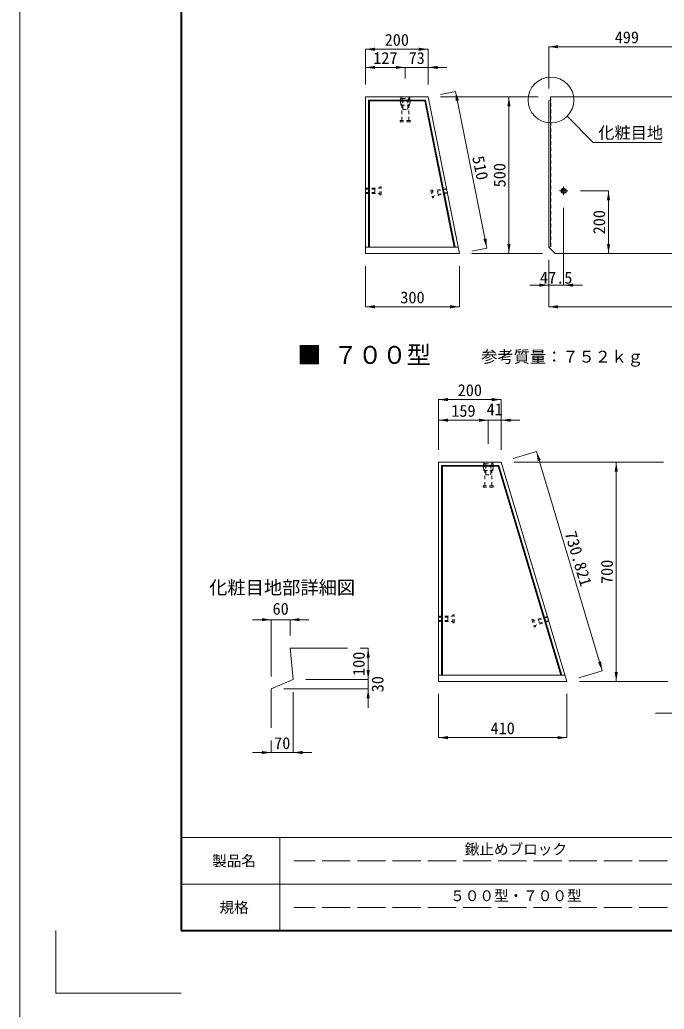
# Model space of a CAD drawing. Units: millimetres at full size. Extents: x 284 to 11284, y 191 to 9444.
# Drawn here: x 284 to 2342, y 2122 to 5281 of the extents above; entities that cross this region are included whole.
import ezdxf
from ezdxf.enums import TextEntityAlignment as Align

# ---------------------------------------------------------------- set-up
doc = ezdxf.new("R2010")
doc.units = ezdxf.units.MM
doc.header["$LTSCALE"] = 15
for name, pattern in [('DASHED', [7.5, 6, -1.5]), ('USER1', [28.575, 19.05, -3.175, 3.175, -3.175]), ('USER2', [1.35, 0.75, -0.6])]:
    doc.linetypes.add(name, pattern=pattern)
for name, color, linetype, lineweight in [('0_2', 7, 'Continuous', 20), ('_0-0_', 7, 'Continuous', 13), ('Defpoints_3', 7, 'Continuous', 13), ('図枠', 7, 'Continuous', 5), ('寸法線', 7, 'Continuous', 9), ('本体', 2, 'Continuous', 20), ('枠', 1, 'Continuous', 13), ('ｲﾝｻｰﾄ', 3, 'USER2', 5)]:
    doc.layers.add(name, color=color, linetype=linetype, lineweight=lineweight)
doc.styles.add('ＭＳ ゴシック', font='')
doc.styles.get('ＭＳ ゴシック').set_extended_font_data('MS Gothic')

# ---------------------------------------------------------------- blocks, each defined once
blk = doc.blocks.new('filled_arrow')
at = {"color": 0, "linetype": 'Continuous', "lineweight": -2}
blk.add_solid([(7.5, 1.25), (0, 0), (7.5, -1.25)], dxfattribs=at)

msp = doc.modelspace()

# ---------------------------------------------------------------- linework, layer by layer
at = {"layer": 'Defpoints_3'}
for p in [(399.72, 2373.02), (799.72, 2173.02)]:
    msp.add_line(p, (399.72, 2173.02), dxfattribs=at)
at = {"layer": '図枠', "lineweight": 40}
for p, q in [((799.72, 7913.02), (799.72, 2373.02)), ((799.72, 2373.02), (4399.72, 2373.02))]:
    msp.add_line(p, q, dxfattribs=at)
at = {"layer": '図枠', "lineweight": 13}
for p, q in [((4399.72, 2670.02), (799.72, 2670.02)), ((1114.72, 2373.02), (1114.72, 2670.02)), ((3499.72, 2521.52), (799.72, 2521.52))]:
    msp.add_line(p, q, dxfattribs=at)
at = {"layer": '図枠', "linetype": 'DASHED', "lineweight": 9}
for p, q in [((2577.22, 2595.77), (1159.72, 2595.77)), ((2577.22, 2447.27), (1159.72, 2447.27))]:
    msp.add_line(p, q, dxfattribs=at)
at = {"layer": '寸法線'}
for p, q in [((1388.24, 5187.38), (1588.24, 5187.38)), ((1388.24, 5075.11), (1388.24, 5187.38)), ((1588.24, 5075.11), (1588.24, 5187.38)), ((1973.43, 5195.39), (2472.43, 5195.39)), ((1973.43, 5062.11), (1973.43, 5195.39)), ((1388.24, 5129.35), (1515.24, 5129.35)), ((1388.24, 5075.11), (1388.24, 5129.35)), ((1455.24, 5129.35), (1648.24, 5129.35)), ((1515.24, 5094), (1515.24, 5129.35)), ((1515.24, 5094), (1515.24, 5129.35)), ((1588.24, 5075.11), (1588.24, 5129.35)), ((1627.46, 5042.95), (1675.68, 5052.6)), ((1628.24, 5035.11), (1846.3, 5035.11)), ((1775.68, 4552.6), (1675.68, 5052.6)), ((1846.3, 5035.11), (1846.3, 4535.11)), ((1846.3, 4535.11), (1846.3, 5035.11)), ((1939.43, 5035.11), (1846.3, 5035.11)), ((2074.58, 4735.11), (2164.35, 4735.11)), ((2164.35, 4535.11), (2164.35, 4735.11)), ((2020.93, 4681.45), (2020.93, 4434.09)), ((1727.46, 4542.95), (1775.68, 4552.6)), ((1728.24, 4535.11), (1846.3, 4535.11)), ((1953.43, 4535.11), (1846.3, 4535.11)), ((2033.43, 4535.11), (2164.35, 4535.11)), ((1388.24, 4495.11), (1388.24, 4365.08)), ((1688.24, 4495.11), (1688.24, 4365.08)), ((1973.43, 4515.11), (1973.43, 4365.08)), ((1973.43, 4515.11), (1973.43, 4434.09)), ((1913.43, 4434.09), (2080.93, 4434.09)), ((1388.24, 4365.08), (1688.24, 4365.08)), ((1973.43, 4365.08), (3971.43, 4365.08)), ((1621.38, 4068.71), (1821.38, 4068.71)), ((1621.38, 3908.62), (1621.38, 4068.71)), ((1821.38, 3908.62), (1821.38, 4068.71)), ((1621.38, 4002.84), (1780.38, 4002.84)), ((1621.38, 3908.62), (1621.38, 4002.84)), ((1720.38, 4002.84), (1881.38, 4002.84)), ((1780.38, 3927.52), (1780.38, 4002.84)), ((1780.38, 3927.52), (1780.38, 4002.84)), ((1821.38, 3908.62), (1821.38, 4002.84)), ((1859.69, 3880.12), (1934.28, 3902.49)), ((2144.28, 3202.49), (1934.28, 3902.49)), ((1861.38, 3868.62), (2189.01, 3868.62)), ((2189.01, 3168.62), (2189.01, 3868.62)), ((2189.01, 3168.62), (2189.01, 3868.62)), ((2340.17, 3868.62), (2189.01, 3868.62)), ((1027.29, 3365.9), (1207.29, 3365.9)), ((1087.29, 3184.92), (1087.29, 3365.9)), ((1147.29, 3314.92), (1147.29, 3365.9)), ((1370.99, 3274.92), (1396.72, 3274.92)), ((1396.72, 3274.92), (1396.72, 3174.92)), ((1396.72, 3234.92), (1396.72, 3084.92)), ((2069.69, 3180.12), (2144.28, 3202.49)), ((1197.29, 3174.92), (1396.72, 3174.92)), ((1197.29, 3174.92), (1396.72, 3174.92)), ((2071.38, 3168.62), (2189.01, 3168.62)), ((2354.17, 3168.62), (2189.01, 3168.62)), ((1127.29, 3144.92), (1396.72, 3144.92)), ((1157.29, 3134.92), (1157.29, 2941.71)), ((1621.38, 3128.62), (1621.38, 2989.26)), ((2031.38, 3128.62), (2031.38, 2989.26)), ((2314.17, 3067.61), (2481.67, 3067.61)), ((1087.29, 2980.58), (1087.29, 2941.71)), ((1621.38, 2989.26), (2031.38, 2989.26)), ((1027.29, 2941.71), (1217.29, 2941.71))]:
    msp.add_line(p, q, dxfattribs=at)
at = {"layer": '寸法線', "linetype": 'USER1'}
for p, q in [((2020.93, 4748.76), (2020.93, 4721.45)), ((2007.28, 4735.11), (2034.58, 4735.11))]:
    msp.add_line(p, q, dxfattribs=at)
at = {"layer": '寸法線'}
msp.add_lwpolyline([(2032.12, 4973.41), (2115.44, 4890.1), (2333.87, 4890.1)], dxfattribs=at)
msp.add_circle((1980.43, 5025.11), 73.11, dxfattribs=at)
at = {"layer": '本体', "lineweight": 9}
for p, q in [((1398.24, 5025.11), (1580.04, 5025.11)), ((1398.24, 4555.11), (1398.24, 5025.11)), ((1398.24, 5025.11), (1401.24, 5022.11)), ((1577.58, 5022.11), (1580.04, 5025.11)), ((1580.04, 5025.11), (1674.04, 4555.11)), ((1401.24, 5022.11), (1577.58, 5022.11)), ((1401.24, 4555.11), (1401.24, 5022.11)), ((1577.58, 5022.11), (1670.98, 4555.11)), ((1684.24, 4555.11), (1388.24, 4555.11)), ((1631.38, 3858.62), (1813.94, 3858.62)), ((1631.38, 3188.62), (1631.38, 3858.62)), ((1631.38, 3858.62), (1634.38, 3855.62)), ((1634.38, 3855.62), (1811.7, 3855.62)), ((1634.38, 3188.62), (1634.38, 3855.62)), ((1811.7, 3855.62), (1813.94, 3858.62)), ((1811.7, 3855.62), (2011.8, 3188.62)), ((1813.94, 3858.62), (2014.94, 3188.62)), ((2025.38, 3188.62), (1621.38, 3188.62))]:
    msp.add_line(p, q, dxfattribs=at)
at = {"layer": '本体'}
for p, q in [((1973.43, 5022.11), (1979.43, 5024.68)), ((1979.43, 5035.11), (3965.43, 5035.11)), ((1979.43, 5035.11), (1979.43, 5024.68)), ((1973.43, 5022.11), (1973.43, 4555.11)), ((1973.43, 4555.11), (1993.43, 4535.11)), ((1993.43, 4535.11), (3951.43, 4535.11)), ((1330.99, 3274.92), (1147.29, 3274.92)), ((1147.29, 3274.92), (1157.29, 3174.92)), ((1157.29, 3174.92), (1087.29, 3144.92)), ((1087.29, 3144.92), (1087.29, 3020.58))]:
    msp.add_line(p, q, dxfattribs=at)
at = {"layer": '本体', "color": 4, "linetype": 'USER2', "lineweight": 5}
for p, q in [((1979.43, 5035.11), (1980.43, 5025.11)), ((1979.43, 5024.68), (1980.43, 5025.11)), ((1980.43, 4558.11), (1980.43, 5025.11)), ((1979.43, 4557.68), (1980.43, 4558.11))]:
    msp.add_line(p, q, dxfattribs=at)
at = {"layer": '本体', "lineweight": 5}
for p in [(1979.43, 5024.68), (1973.43, 4555.11)]:
    msp.add_line(p, (1979.43, 4557.68), dxfattribs=at)
at = {"layer": '本体'}
for points in [[(1388.24, 4535.11), (1388.24, 5035.11), (1588.24, 5035.11), (1688.24, 4535.11)], [(1621.38, 3168.62), (1621.38, 3868.62), (1821.38, 3868.62), (2031.38, 3168.62)]]:
    msp.add_lwpolyline(points, close=True, dxfattribs=at)
at = {"layer": '枠'}
msp.add_line((284.12, 191.35), (284.12, 9444.41), dxfattribs=at)
at = {"layer": 'ｲﾝｻｰﾄ'}
for p, q in [((1501.26, 5035.11), (1499.64, 5023.08)), ((1501.26, 5035.11), (1529.21, 5035.11)), ((1504.34, 4960.31), (1504.34, 5035.11)), ((1504.51, 5030.11), (1525.96, 5030.11)), ((1507.24, 4995.11), (1507.24, 5030.11)), ((1523.24, 4995.11), (1523.24, 5030.11)), ((1526.14, 4960.31), (1526.14, 5035.11)), ((1529.21, 5035.11), (1530.84, 5023.08)), ((1498.01, 5023.08), (1498.01, 5021.13)), ((1498.01, 5023.08), (1532.46, 5023.08)), ((1498.01, 5021.13), (1532.46, 5021.13)), ((1501.26, 5009.11), (1499.64, 5021.13)), ((1501.26, 5009.11), (1529.21, 5009.11)), ((1507.24, 4995.11), (1523.24, 4995.11)), ((1529.21, 5009.11), (1530.84, 5021.13)), ((1532.46, 5023.08), (1532.46, 5021.13)), ((1498.66, 4960.31), (1498.66, 4955.11)), ((1498.66, 4960.31), (1531.81, 4960.31)), ((1531.81, 4960.31), (1531.81, 4955.11)), ((1498.66, 4955.11), (1531.81, 4955.11)), ((1388.24, 4726.86), (1388.24, 4743.36)), ((1388.24, 4743.36), (1434.24, 4743.36)), ((1388.24, 4740.36), (1418.24, 4740.36)), ((1418.24, 4729.86), (1418.24, 4740.36)), ((1434.24, 4747.86), (1438.24, 4747.86)), ((1434.24, 4722.36), (1434.24, 4747.86)), ((1438.24, 4722.36), (1438.24, 4747.86)), ((1646.62, 4743.2), (1601.51, 4734.18)), ((1647.21, 4740.25), (1617.79, 4734.37)), ((1646.62, 4743.2), (1649.86, 4727.02)), ((1388.24, 4729.86), (1418.24, 4729.86)), ((1388.24, 4726.86), (1434.24, 4726.86)), ((1434.24, 4722.36), (1438.24, 4722.36)), ((1600.63, 4738.59), (1596.71, 4737.8)), ((1596.71, 4737.8), (1601.71, 4712.8)), ((1600.63, 4738.59), (1605.63, 4713.58)), ((1605.63, 4713.58), (1601.71, 4712.8)), ((1649.86, 4727.02), (1604.75, 4717.99)), ((1617.79, 4734.37), (1619.85, 4724.07)), ((1649.27, 4729.96), (1619.85, 4724.07)), ((1763.15, 3856.6), (1763.15, 3854.65)), ((1763.15, 3856.6), (1797.6, 3856.6)), ((1763.15, 3854.65), (1797.6, 3854.65)), ((1766.4, 3868.62), (1764.78, 3856.6)), ((1766.4, 3842.62), (1764.78, 3854.65)), ((1766.4, 3868.62), (1794.35, 3868.62)), ((1769.48, 3793.82), (1769.48, 3868.62)), ((1769.65, 3863.62), (1791.1, 3863.62)), ((1772.38, 3828.62), (1772.38, 3863.62)), ((1788.38, 3828.62), (1788.38, 3863.62)), ((1791.28, 3793.82), (1791.28, 3868.62)), ((1794.35, 3868.62), (1795.98, 3856.6)), ((1794.35, 3842.62), (1795.98, 3854.65)), ((1797.6, 3856.6), (1797.6, 3854.65)), ((1766.4, 3842.62), (1794.35, 3842.62)), ((1772.38, 3828.62), (1788.38, 3828.62)), ((1763.8, 3793.82), (1763.8, 3788.62)), ((1763.8, 3793.82), (1796.95, 3793.82)), ((1796.95, 3793.82), (1796.95, 3788.62)), ((1763.8, 3788.62), (1796.95, 3788.62)), ((1667.38, 3381.37), (1671.38, 3381.37)), ((1667.38, 3355.87), (1667.38, 3381.37)), ((1671.38, 3355.87), (1671.38, 3381.37)), ((1621.38, 3360.37), (1621.38, 3376.87)), ((1621.38, 3376.87), (1667.38, 3376.87)), ((1621.38, 3373.87), (1651.38, 3373.87)), ((1621.38, 3363.37), (1651.38, 3363.37)), ((1621.38, 3360.37), (1667.38, 3360.37)), ((1651.38, 3363.37), (1651.38, 3373.87)), ((1667.38, 3355.87), (1671.38, 3355.87)), ((1923.65, 3367.62), (1919.82, 3366.47)), ((1919.82, 3366.47), (1927.15, 3342.04)), ((1923.65, 3367.62), (1930.98, 3343.19)), ((1969.01, 3376.53), (1924.95, 3363.31)), ((1973.75, 3360.72), (1929.69, 3347.5)), ((1969.87, 3373.65), (1941.13, 3365.03)), ((1941.13, 3365.03), (1944.15, 3354.97)), ((1972.89, 3363.59), (1944.15, 3354.97)), ((1969.01, 3376.53), (1973.75, 3360.72)), ((1930.98, 3343.19), (1927.15, 3342.04))]:
    msp.add_line(p, q, dxfattribs=at)
at = {"layer": 'ｲﾝｻｰﾄ', "linetype": 'Continuous'}
for radius in [8.25, 5.25]:
    msp.add_circle((2020.93, 4735.11), radius, dxfattribs=at)

# ---------------------------------------------------------------- block references
at = {"layer": '寸法線', "xscale": 4, "yscale": 4}
for p in [(1388.24, 5187.38), (1973.43, 5195.39), (1388.24, 5129.35), (1588.24, 5129.35), (2020.93, 4434.09), (1388.24, 4365.08), (1973.43, 4365.08), (1621.38, 4068.71), (1621.38, 4002.84), (1821.38, 4002.84), (1147.29, 3365.9), (1621.38, 2989.26), (1157.29, 2941.71)]:
    msp.add_blockref('filled_arrow', p, dxfattribs=at)
at = {"layer": '寸法線'}
for p, xscale, yscale, rotation in [((1588.24, 5187.38), 4, 4, 180), ((1515.24, 5129.35), 4, 4, 180), ((1515.24, 5129.35), 4, 4, 180), ((1675.68, 5052.6), 4, 4, 281.3), ((1846.3, 5035.11), 4, 4, 270), ((1846.3, 5035.11), 4, 4, 270), ((2032.12, 4973.41), 0.139, 0.139, 315), ((2164.35, 4735.11), 4, 4, 270), ((1775.68, 4552.6), 4, 4, 101.3), ((1846.3, 4535.11), 4, 4, 90), ((1846.3, 4535.11), 4, 4, 90), ((2164.35, 4535.11), 4, 4, 90), ((1973.43, 4434.09), 4, 4, 180), ((1688.24, 4365.08), 4, 4, 180), ((1821.38, 4068.71), 4, 4, 180), ((1780.38, 4002.84), 4, 4, 180), ((1780.38, 4002.84), 4, 4, 180), ((1934.28, 3902.49), 4, 4, 286.7), ((2189.01, 3868.62), 4, 4, 270), ((2189.01, 3868.62), 4, 4, 270), ((1087.29, 3365.9), 4, 4, 180), ((1396.72, 3274.92), 4, 4, 270), ((2144.28, 3202.49), 4, 4, 106.7), ((1396.72, 3174.92), 4, 4, 90), ((1396.72, 3174.92), 4, 4, 90), ((2189.01, 3168.62), 4, 4, 90), ((2189.01, 3168.62), 4, 4, 90), ((1396.72, 3144.92), 4, 4, 270), ((2031.38, 2989.26), 4, 4, 180), ((1087.29, 2941.71), 4, 4, 180)]:
    msp.add_blockref('filled_arrow', p, dxfattribs=dict(at, xscale=xscale, yscale=yscale, rotation=rotation))

# ---------------------------------------------------------------- texts
at = {"layer": '0_2', "style": 'ＭＳ ゴシック'}
msp.add_text('化粧目地部詳細図', height=42.72, dxfattribs=at).set_placement((888.88, 3434.29), align=Align.BOTTOM_LEFT)
at = {"layer": '_0-0_', "style": 'ＭＳ ゴシック'}
for s, height, p in [('■ ７００型', 56.96, (1169.92, 4165.75)), ('参考質量：７５２ｋｇ', 37.98, (1757.63, 4175.3))]:
    msp.add_text(s, height=height, dxfattribs=at).set_placement(p, align=Align.BOTTOM_LEFT)
at = {"layer": '図枠', "style": 'ＭＳ ゴシック'}
for s, p in [('鍬止めブロック', (1868.47, 2632.89)), ('製品名', (968.47, 2595.77)), ('５００型・７００型', (1868.47, 2484.39)), ('規格', (968.47, 2447.27))]:
    msp.add_text(s, height=34.18, dxfattribs=at).set_placement(p, align=Align.MIDDLE_CENTER)
at = {"layer": '寸法線', "style": 'ＭＳ ゴシック'}
for s, p in [('200', (1488.24, 5217.38)), ('499', (2222.93, 5225.39)), ('127', (1451.74, 5159.35)), ('73', (1551.74, 5159.35)), ('47.5', (1997.18, 4457.95)), ('300', (1538.24, 4395.08)), ('200', (1721.38, 4098.71)), ('159', (1700.88, 4032.84)), ('41', (1800.88, 4037.84)), ('60', (1117.29, 3400.9)), ('410', (1826.38, 3019.26)), ('70', (1122.29, 2971.71))]:
    msp.add_text(s, height=37.98, dxfattribs=at).set_placement(p, align=Align.MIDDLE_CENTER)
msp.add_text('化粧目地', height=37.98, dxfattribs=at).set_placement((2131.44, 4939.92), align=Align.TOP_LEFT)
for s, rotation, p in [('510', 281.31, (1755.1, 4808.48)), ('500', 90, (1816.3, 4785.11)), ('500', 90, (1816.3, 4785.11)), ('200', 90, (2134.35, 4635.11)), ('730.821', 286.699, (2068.01, 3561.11)), ('700', 90, (2159.01, 3518.62)), ('700', 90, (2159.01, 3518.62)), ('100', 90, (1366.72, 3224.92)), ('30', 90, (1426.72, 3159.92))]:
    msp.add_text(s, height=37.98, rotation=rotation, dxfattribs=at).set_placement(p, align=Align.MIDDLE_CENTER)

doc.saveas('drawing.dxf')
